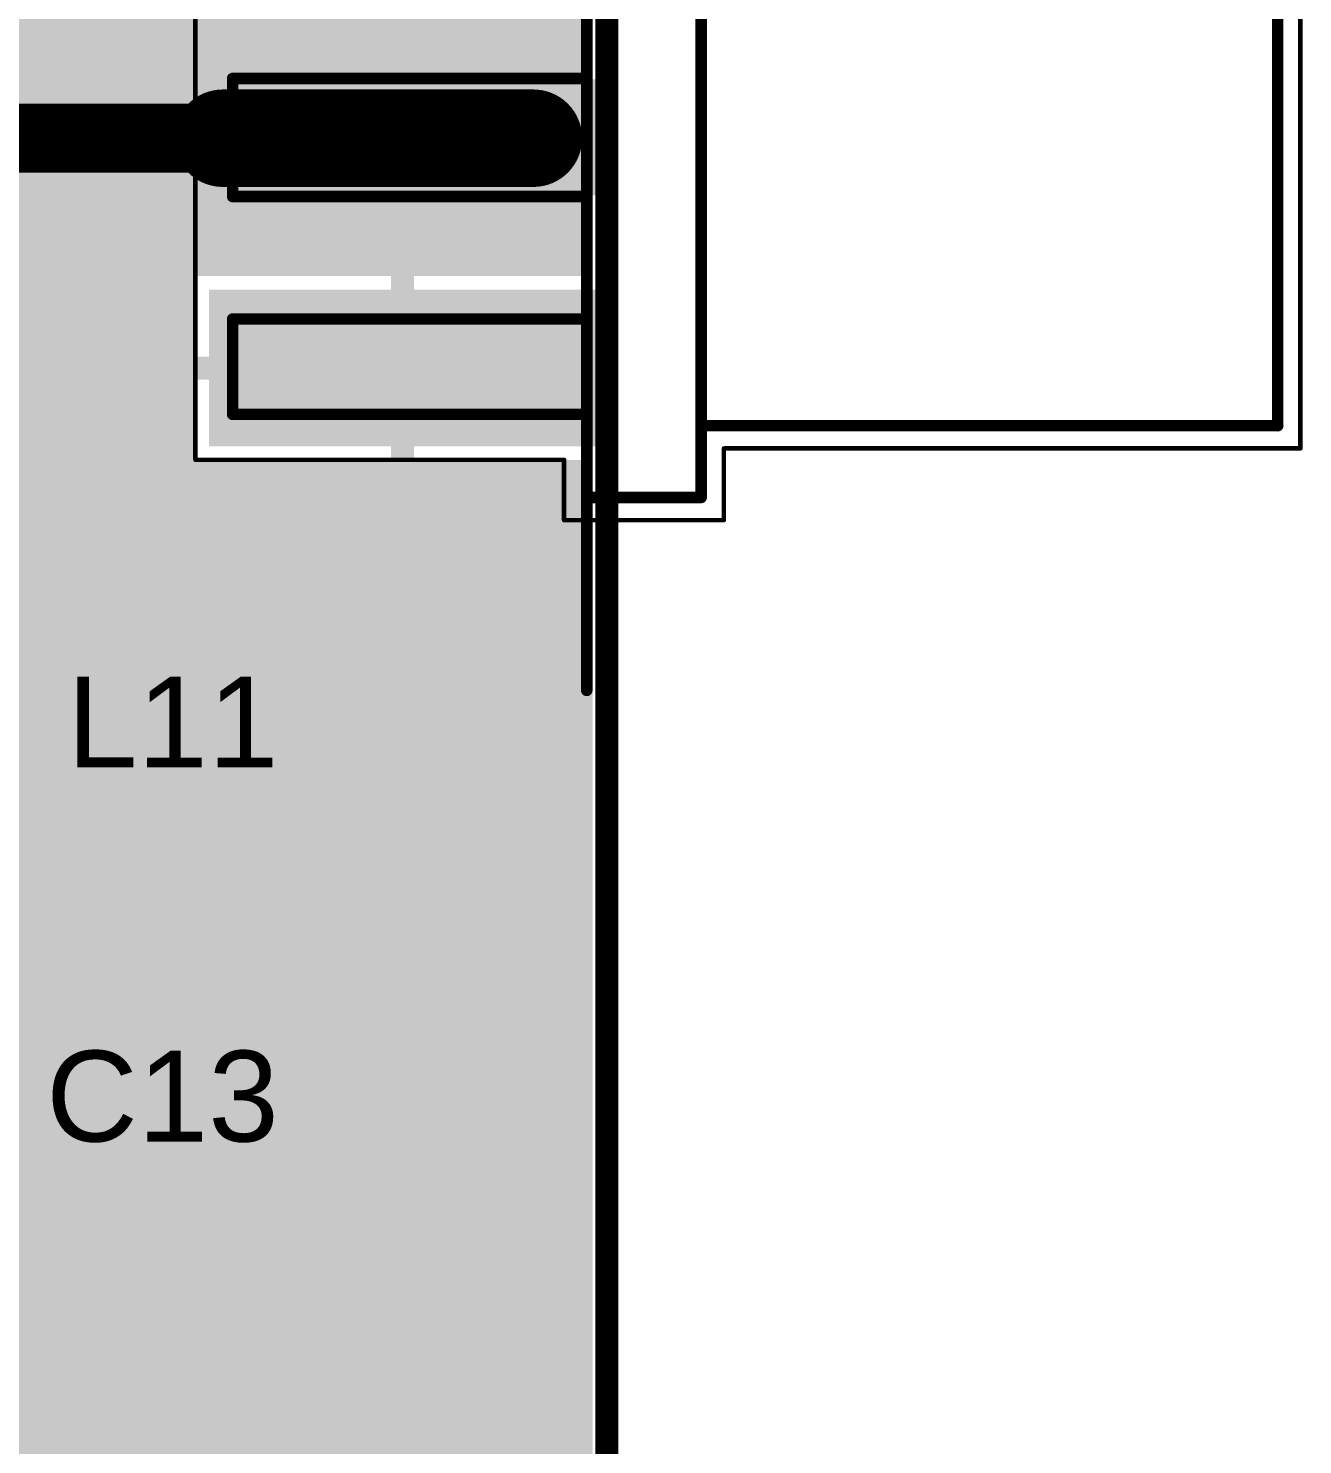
# Model space of a CAD drawing. Header units: inches. Extents: x -7.9 to 57.8, y -0.2 to 50.3.
# Drawn here: x 43.78 to 57.81, y 12.9 to 28.5 of the extents above; entities that cross this region are included whole.
import ezdxf

# ---------------------------------------------------------------- set-up
doc = ezdxf.new("R2010")
doc.units = ezdxf.units.IN
for name, color, linetype in [('Bottom Layer', 5, 'Continuous'), ('Bottom Paste', 16, 'Continuous'), ('Bottom Solder', 6, 'Continuous'), ('Keep-Out Layer', 6, 'Continuous'), ('Top 3D Body', 56, 'Continuous'), ('Top Component Center', 56, 'Continuous'), ('Top Courtyard', 56, 'Continuous'), ('Top Layer', 1, 'Continuous'), ('Top Overlay', 2, 'Continuous'), ('Top Paste', 8, 'Continuous'), ('Top Solder', 216, 'Continuous')]:
    doc.layers.add(name, color=color, linetype=linetype)
doc.styles.add('Arial', font='', dxfattribs={"height": 0.2})
doc.styles.get('Arial').set_extended_font_data('Arial')

# ---------------------------------------------------------------- blocks, each defined once
blk = doc.blocks.new('LINX_CONSMA003_031_G_8')
at = {"layer": 'Bottom Layer'}
blk.add_hatch(color=5, dxfattribs=at).paths.add_polyline_path([(-3.3, 4.06), (-1.78, 4.06), (-1.78, 0), (-3.3, 0)])
at = {"layer": 'Bottom Paste'}
blk.add_hatch(color=16, dxfattribs=at).paths.add_polyline_path([(-3.3, 4.06), (-1.78, 4.06), (-1.78, 0), (-3.3, 0)])
at = {"layer": 'Bottom Solder'}
blk.add_hatch(color=6, dxfattribs=at).paths.add_polyline_path([(-3.402, 4.162), (-1.678, 4.162), (-1.678, -0.102), (-3.402, -0.102)])
at = {"layer": 'Top Layer'}
for points in [[(-3.3, 4.06), (-1.78, 4.06), (-1.78, 0), (-3.3, 0)], [(-0.537, 4.06), (0.537, 4.06), (0.537, 0), (-0.537, 0)]]:
    blk.add_hatch(color=1, dxfattribs=at).paths.add_polyline_path(points)
at = {"layer": 'Top Paste'}
for points in [[(-3.3, 4.06), (-1.78, 4.06), (-1.78, 0), (-3.3, 0)], [(-0.537, 4.06), (0.537, 4.06), (0.537, 0), (-0.537, 0)]]:
    blk.add_hatch(color=8, dxfattribs=at).paths.add_polyline_path(points)
at = {"layer": 'Top Solder'}
for points in [[(-3.402, 4.162), (-1.678, 4.162), (-1.678, -0.102), (-3.402, -0.102)], [(-0.639, 4.162), (0.639, 4.162), (0.639, -0.102), (-0.639, -0.102)]]:
    blk.add_hatch(color=216, dxfattribs=at).paths.add_polyline_path(points)
at = {"layer": 'Top 3D Body'}
for points, const_width in [([(0.1, 5.03, 1), (-0.1, 5.03, 1)], 0.2), ([(-0.15, 5.03, 1), (-0.05, 5.03, 1)], 0.1), ([(0.05, 5.03, 1), (0.15, 5.03, 1)], 0.1), ([(-3.082, 3.9, 1), (-3.018, 3.9, 1)], 0.0635), ([(-3.082, 3.9, 1), (-3.018, 3.9, 1)], 0.0635), ([(-2.032, 3.9, 1), (-1.968, 3.9, 1)], 0.0635), ([(-2.032, 3.9, 1), (-1.968, 3.9, 1)], 0.0635), ([(-0.682, 3.9, 1), (-0.618, 3.9, 1)], 0.0635), ([(-0.682, 3.9, 1), (-0.618, 3.9, 1)], 0.0635), ([(0.618, 3.9, 1), (0.682, 3.9, 1)], 0.0635), ([(0.618, 3.9, 1), (0.682, 3.9, 1)], 0.0635), ([(-6.122, 0, 1), (-6.058, 0, 1)], 0.0635), ([(-3.997, 0, 1), (-3.933, 0, 1)], 0.0635), ([(-3.997, 0, 1), (-3.933, 0, 1)], 0.0635), ([(-3.997, 0, 1), (-3.933, 0, 1)], 0.0635), ([(-3.082, 0, 1), (-3.018, 0, 1)], 0.0635), ([(-2.032, 0, 1), (-1.968, 0, 1)], 0.0635), ([(-2.032, 0, 1), (-1.968, 0, 1)], 0.0635), ([(-2.032, 0, 1), (-1.968, 0, 1)], 0.0635), ([(-0.682, 0, 1), (-0.618, 0, 1)], 0.0635), ([(-0.682, 0, 1), (-0.618, 0, 1)], 0.0635), ([(-0.682, 0, 1), (-0.618, 0, 1)], 0.0635), ([(0.618, 0, 1), (0.682, 0, 1)], 0.0635), ([(0.618, 0, 1), (0.682, 0, 1)], 0.0635), ([(0.618, 0, 1), (0.682, 0, 1)], 0.0635), ([(-3.997, -1.26, 1), (-3.933, -1.26, 1)], 0.0635), ([(-3.997, -1.26, 1), (-3.933, -1.26, 1)], 0.0635), ([(-3.207, -1.26, 1), (-3.143, -1.26, 1)], 0.0635), ([(-3.207, -1.26, 1), (-3.143, -1.26, 1)], 0.0635), ([(-3.207, -1.26, 1), (-3.143, -1.26, 1)], 0.0635), ([(-3.207, -7.61, 1), (-3.143, -7.61, 1)], 0.0635), ([(-3.207, -7.61, 1), (-3.143, -7.61, 1)], 0.0635)]:
    blk.add_lwpolyline(points, format="xyb", close=True, dxfattribs=dict(at, const_width=const_width))
at = {"layer": 'Top 3D Body', "const_width": 0.127}
for points in [[(-3.05, 3.9), (-2, 3.9)], [(-3.05, 3.9), (-3.05, 0)], [(-2, 3.9), (-2, 0)], [(-0.65, 3.9), (0.65, 3.9)], [(-0.65, 3.9), (-0.65, 0)], [(0.65, 3.9), (0.65, 0)], [(-6.09, 0), (-3.965, 0)], [(-3.965, 0), (-3.965, -1.26)], [(-3.965, 0), (-2, 0)], [(-2, 0), (-0.65, 0)], [(-0.65, 0), (0.65, 0)], [(0.65, 0), (2, 0)], [(-3.965, -1.26), (-3.175, -1.26)], [(-3.175, -1.26), (3.175, -1.26)], [(-3.175, -1.26), (-3.175, -7.61)], [(-3.175, -7.61), (3.175, -7.61)]]:
    blk.add_lwpolyline(points, dxfattribs=at)
at = {"layer": 'Top Component Center', "const_width": 0.05}
for points in [[(-3.55, 4.31), (3.55, 4.31)], [(-3.55, 4.31), (-3.55, 0.25)], [(-4.215, 0.25), (-4.215, -1.51)], [(-4.215, 0.25), (-3.55, 0.25)], [(-4.215, -1.51), (-3.425, -1.51)], [(-3.425, -1.51), (-3.425, -7.86)], [(-3.425, -7.86), (3.425, -7.86)]]:
    blk.add_lwpolyline(points, dxfattribs=at)
at = {"layer": 'Top Component Center', "const_width": 0.025}
for points in [[(-3.562, 4.31, 1), (-3.538, 4.31, 1)], [(-3.562, 4.31, 1), (-3.538, 4.31, 1)], [(-4.227, 0.25, 1), (-4.203, 0.25, 1)], [(-4.227, 0.25, 1), (-4.203, 0.25, 1)], [(-3.562, 0.25, 1), (-3.538, 0.25, 1)], [(-3.562, 0.25, 1), (-3.538, 0.25, 1)], [(-4.227, -1.51, 1), (-4.203, -1.51, 1)], [(-4.227, -1.51, 1), (-4.203, -1.51, 1)], [(-3.437, -1.51, 1), (-3.413, -1.51, 1)], [(-3.437, -1.51, 1), (-3.413, -1.51, 1)], [(-3.437, -7.86, 1), (-3.413, -7.86, 1)], [(-3.437, -7.86, 1), (-3.413, -7.86, 1)]]:
    blk.add_lwpolyline(points, format="xyb", close=True, dxfattribs=at)
at = {"layer": 'Top Courtyard', "const_width": 0.05}
for points in [[(-3.55, 4.31), (3.55, 4.31)], [(-3.55, 4.31), (-3.55, 0.25)], [(-4.215, 0.25), (-4.215, -1.51)], [(-4.215, 0.25), (-3.55, 0.25)], [(-4.215, -1.51), (-3.425, -1.51)], [(-3.425, -1.51), (-3.425, -7.86)], [(-3.425, -7.86), (3.425, -7.86)]]:
    blk.add_lwpolyline(points, dxfattribs=at)
at = {"layer": 'Top Courtyard', "const_width": 0.025}
for points in [[(-3.562, 4.31, 1), (-3.538, 4.31, 1)], [(-3.562, 4.31, 1), (-3.538, 4.31, 1)], [(-4.227, 0.25, 1), (-4.203, 0.25, 1)], [(-4.227, 0.25, 1), (-4.203, 0.25, 1)], [(-3.562, 0.25, 1), (-3.538, 0.25, 1)], [(-3.562, 0.25, 1), (-3.538, 0.25, 1)], [(-4.227, -1.51, 1), (-4.203, -1.51, 1)], [(-4.227, -1.51, 1), (-4.203, -1.51, 1)], [(-3.437, -1.51, 1), (-3.413, -1.51, 1)], [(-3.437, -1.51, 1), (-3.413, -1.51, 1)], [(-3.437, -7.86, 1), (-3.413, -7.86, 1)], [(-3.437, -7.86, 1), (-3.413, -7.86, 1)]]:
    blk.add_lwpolyline(points, format="xyb", close=True, dxfattribs=at)
at = {"layer": 'Top Overlay'}
for points, const_width in [([(0.1, 5.03, 1), (-0.1, 5.03, 1)], 0.2), ([(-0.15, 5.03, 1), (-0.05, 5.03, 1)], 0.1), ([(0.05, 5.03, 1), (0.15, 5.03, 1)], 0.1)]:
    blk.add_lwpolyline(points, format="xyb", close=True, dxfattribs=dict(at, const_width=const_width))

msp = doc.modelspace()

# ---------------------------------------------------------------- hatches: boundary and pattern name
at = {"layer": 'Bottom Layer'}
h = msp.add_hatch(color=5, dxfattribs=at)
h.paths.add_polyline_path([(49.985, 49.933), (49.989, 30.944), (49.899, 30.854), (48.023, 30.854), (48.023, 29.84), (48.023, 28.826), (49.989, 28.826), (49.99, 25.864), (49.9, 25.774), (48.023, 25.774), (48.023, 24.76), (48.023, 23.746), (49.99, 23.746), (49.995, 0.09), (49.905, 0), (-0.047, 0), (-0.047, 23.696), (1.894, 23.696), (1.894, 24.71), (1.894, 25.724), (-0.047, 25.724), (-0.047, 28.776), (1.894, 28.776), (1.894, 29.79), (1.894, 30.804), (-0.047, 30.804), (-0.047, 50), (49.895, 50.023)])
h.paths.add_polyline_path([(47.769, 30.854), (45.612, 30.854), (45.612, 29.967), (47.769, 29.967)], flags=0)
h.paths.add_polyline_path([(4.305, 30.804), (2.148, 30.804), (2.148, 29.917), (4.305, 29.917)], flags=0)
h.paths.add_polyline_path([(47.769, 29.713), (45.612, 29.713), (45.612, 28.826), (47.769, 28.826)], flags=0)
h.paths.add_polyline_path([(4.305, 29.663), (2.148, 29.663), (2.148, 28.776), (4.305, 28.776)], flags=0)
h.paths.add_polyline_path([(47.769, 25.774), (45.612, 25.774), (45.612, 24.887), (47.769, 24.887)], flags=0)
h.paths.add_polyline_path([(4.305, 25.724), (2.148, 25.724), (2.148, 24.837), (4.305, 24.837)], flags=0)
h.paths.add_polyline_path([(47.769, 24.633), (45.612, 24.633), (45.612, 23.746), (47.769, 23.746)], flags=0)
h.paths.add_polyline_path([(4.305, 24.583), (2.148, 24.583), (2.148, 23.696), (4.305, 23.696)], flags=0)
h.paths.add_polyline_path([(37.604, 23.603), (37.604, 23.183), (38.024, 23.183), (37.946, 23.37), (37.791, 23.525)], flags=0)
h.paths.add_polyline_path([(37.35, 23.603), (37.163, 23.525), (37.007, 23.37), (36.93, 23.183), (37.35, 23.183)], flags=0)
h.paths.add_polyline_path([(12.616, 23.593), (12.616, 23.173), (13.036, 23.173), (12.959, 23.36), (12.803, 23.516)], flags=0)
h.paths.add_polyline_path([(12.362, 23.593), (12.175, 23.516), (12.019, 23.36), (11.942, 23.173), (12.362, 23.173)], flags=0)
h.paths.add_polyline_path([(38.024, 22.929), (37.604, 22.929), (37.604, 22.509), (37.791, 22.586), (37.946, 22.742)], flags=0)
h.paths.add_polyline_path([(37.35, 22.929), (36.93, 22.929), (37.007, 22.742), (37.163, 22.586), (37.35, 22.509)], flags=0)
h.paths.add_polyline_path([(13.036, 22.919), (12.616, 22.919), (12.616, 22.499), (12.803, 22.576), (12.959, 22.732)], flags=0)
h.paths.add_polyline_path([(12.362, 22.919), (11.942, 22.919), (12.019, 22.732), (12.175, 22.576), (12.362, 22.499)], flags=0)
h.paths.add_polyline_path([(29.885, 19.664), (29.885, 19.244), (30.305, 19.244), (30.228, 19.43), (30.072, 19.586)], flags=0)
h.paths.add_polyline_path([(29.631, 19.664), (29.444, 19.586), (29.288, 19.43), (29.211, 19.244), (29.631, 19.244)], flags=0)
h.paths.add_polyline_path([(20.208, 19.424), (20.208, 19.004), (20.628, 19.004), (20.551, 19.191), (20.395, 19.347)], flags=0)
h.paths.add_polyline_path([(19.954, 19.424), (19.767, 19.347), (19.611, 19.191), (19.534, 19.004), (19.954, 19.004)], flags=0)
h.paths.add_polyline_path([(25.049, 19.287), (25.049, 18.867), (25.469, 18.867), (25.392, 19.054), (25.236, 19.21)], flags=0)
h.paths.add_polyline_path([(24.795, 19.287), (24.608, 19.21), (24.452, 19.054), (24.375, 18.867), (24.795, 18.867)], flags=0)
h.paths.add_polyline_path([(30.305, 18.99), (29.885, 18.99), (29.885, 18.57), (30.072, 18.647), (30.228, 18.803)], flags=0)
h.paths.add_polyline_path([(29.631, 18.99), (29.211, 18.99), (29.288, 18.803), (29.444, 18.647), (29.631, 18.57)], flags=0)
h.paths.add_polyline_path([(20.628, 18.75), (20.208, 18.75), (20.208, 18.33), (20.395, 18.407), (20.551, 18.563)], flags=0)
h.paths.add_polyline_path([(19.954, 18.75), (19.534, 18.75), (19.611, 18.563), (19.767, 18.407), (19.954, 18.33)], flags=0)
h.paths.add_polyline_path([(25.469, 18.613), (25.049, 18.613), (25.049, 18.193), (25.236, 18.27), (25.392, 18.426)], flags=0)
h.paths.add_polyline_path([(24.795, 18.613), (24.375, 18.613), (24.452, 18.426), (24.608, 18.27), (24.795, 18.193)], flags=0)
h.paths.add_polyline_path([(37.598, 15.498), (37.598, 15.078), (38.018, 15.078), (37.94, 15.264), (37.785, 15.42)], flags=0)
h.paths.add_polyline_path([(37.344, 15.498), (37.157, 15.42), (37.001, 15.264), (36.924, 15.078), (37.344, 15.078)], flags=0)
h.paths.add_polyline_path([(12.603, 15.456), (12.603, 15.036), (13.023, 15.036), (12.945, 15.223), (12.789, 15.379)], flags=0)
h.paths.add_polyline_path([(12.349, 15.456), (12.162, 15.379), (12.006, 15.223), (11.928, 15.036), (12.349, 15.036)], flags=0)
h.paths.add_polyline_path([(38.018, 14.824), (37.598, 14.824), (37.598, 14.404), (37.785, 14.481), (37.94, 14.637)], flags=0)
h.paths.add_polyline_path([(37.344, 14.824), (36.924, 14.824), (37.001, 14.637), (37.157, 14.481), (37.344, 14.404)], flags=0)
h.paths.add_polyline_path([(13.023, 14.782), (12.603, 14.782), (12.603, 14.362), (12.789, 14.439), (12.945, 14.595)], flags=0)
h.paths.add_polyline_path([(12.349, 14.782), (11.928, 14.782), (12.006, 14.595), (12.162, 14.439), (12.349, 14.362)], flags=0)
h.paths.add_polyline_path([(32.751, 14.146), (32.751, 13.726), (33.171, 13.726), (33.094, 13.912), (32.938, 14.068)], flags=0)
h.paths.add_polyline_path([(32.497, 14.146), (32.31, 14.068), (32.154, 13.912), (32.077, 13.726), (32.497, 13.726)], flags=0)
h.paths.add_polyline_path([(42.43, 14.138), (42.43, 13.718), (42.85, 13.718), (42.773, 13.905), (42.617, 14.061)], flags=0)
h.paths.add_polyline_path([(42.176, 14.138), (41.99, 14.061), (41.834, 13.905), (41.756, 13.718), (42.176, 13.718)], flags=0)
h.paths.add_polyline_path([(7.756, 14.104), (7.756, 13.684), (8.176, 13.684), (8.098, 13.871), (7.943, 14.027)], flags=0)
h.paths.add_polyline_path([(7.502, 14.104), (7.315, 14.027), (7.159, 13.871), (7.082, 13.684), (7.502, 13.684)], flags=0)
h.paths.add_polyline_path([(17.453, 14.096), (17.453, 13.676), (17.873, 13.676), (17.796, 13.863), (17.64, 14.019)], flags=0)
h.paths.add_polyline_path([(17.199, 14.096), (17.012, 14.019), (16.857, 13.863), (16.779, 13.676), (17.199, 13.676)], flags=0)
h.paths.add_polyline_path([(33.171, 13.472), (32.751, 13.472), (32.751, 13.052), (32.938, 13.129), (33.094, 13.285)], flags=0)
h.paths.add_polyline_path([(32.497, 13.472), (32.077, 13.472), (32.154, 13.285), (32.31, 13.129), (32.497, 13.052)], flags=0)
h.paths.add_polyline_path([(42.85, 13.464), (42.43, 13.464), (42.43, 13.044), (42.617, 13.121), (42.773, 13.277)], flags=0)
h.paths.add_polyline_path([(42.176, 13.464), (41.756, 13.464), (41.834, 13.277), (41.99, 13.121), (42.176, 13.044)], flags=0)
h.paths.add_polyline_path([(8.176, 13.43), (7.756, 13.43), (7.756, 13.01), (7.943, 13.087), (8.098, 13.243)], flags=0)
h.paths.add_polyline_path([(7.502, 13.43), (7.082, 13.43), (7.159, 13.243), (7.315, 13.087), (7.502, 13.01)], flags=0)
h.paths.add_polyline_path([(17.873, 13.422), (17.453, 13.422), (17.453, 13.002), (17.64, 13.08), (17.796, 13.236)], flags=0)
h.paths.add_polyline_path([(17.199, 13.422), (16.779, 13.422), (16.857, 13.236), (17.012, 13.08), (17.199, 13.002)], flags=0)

# ---------------------------------------------------------------- linework, layer by layer
at = {"layer": 'Keep-Out Layer', "const_width": 0.254}
msp.add_lwpolyline([(50.147, 50.128), (50.147, -0.121)], dxfattribs=at)
at = {"layer": 'Top Layer'}
for points, const_width in [([(45.918, 27.292), (49.339, 27.292)], 1.074), ([(42.306, 27.292), (45.918, 27.292)], 0.76)]:
    msp.add_lwpolyline(points, dxfattribs=dict(at, const_width=const_width))
for points, const_width in [([(45.649, 27.292, 1), (46.186, 27.292, 1)], 0.537), ([(49.07, 27.292, 1), (49.607, 27.292, 1)], 0.537), ([(45.728, 27.292, 1), (46.108, 27.292, 1)], 0.38)]:
    msp.add_lwpolyline(points, format="xyb", close=True, dxfattribs=dict(at, const_width=const_width))

# ---------------------------------------------------------------- block references
at = {"rotation": 90}
msp.add_blockref('LINX_CONSMA003_031_G_8', (49.926, 27.3), dxfattribs=at)

# ---------------------------------------------------------------- texts
at = {"layer": 'Top Overlay', "style": 'Arial'}
for s, p in [('L11', (44.201, 20.362)), ('C13', (43.972, 16.241))]:
    msp.add_text(s, height=1, dxfattribs=at).set_placement(p)

doc.saveas('drawing.dxf')
